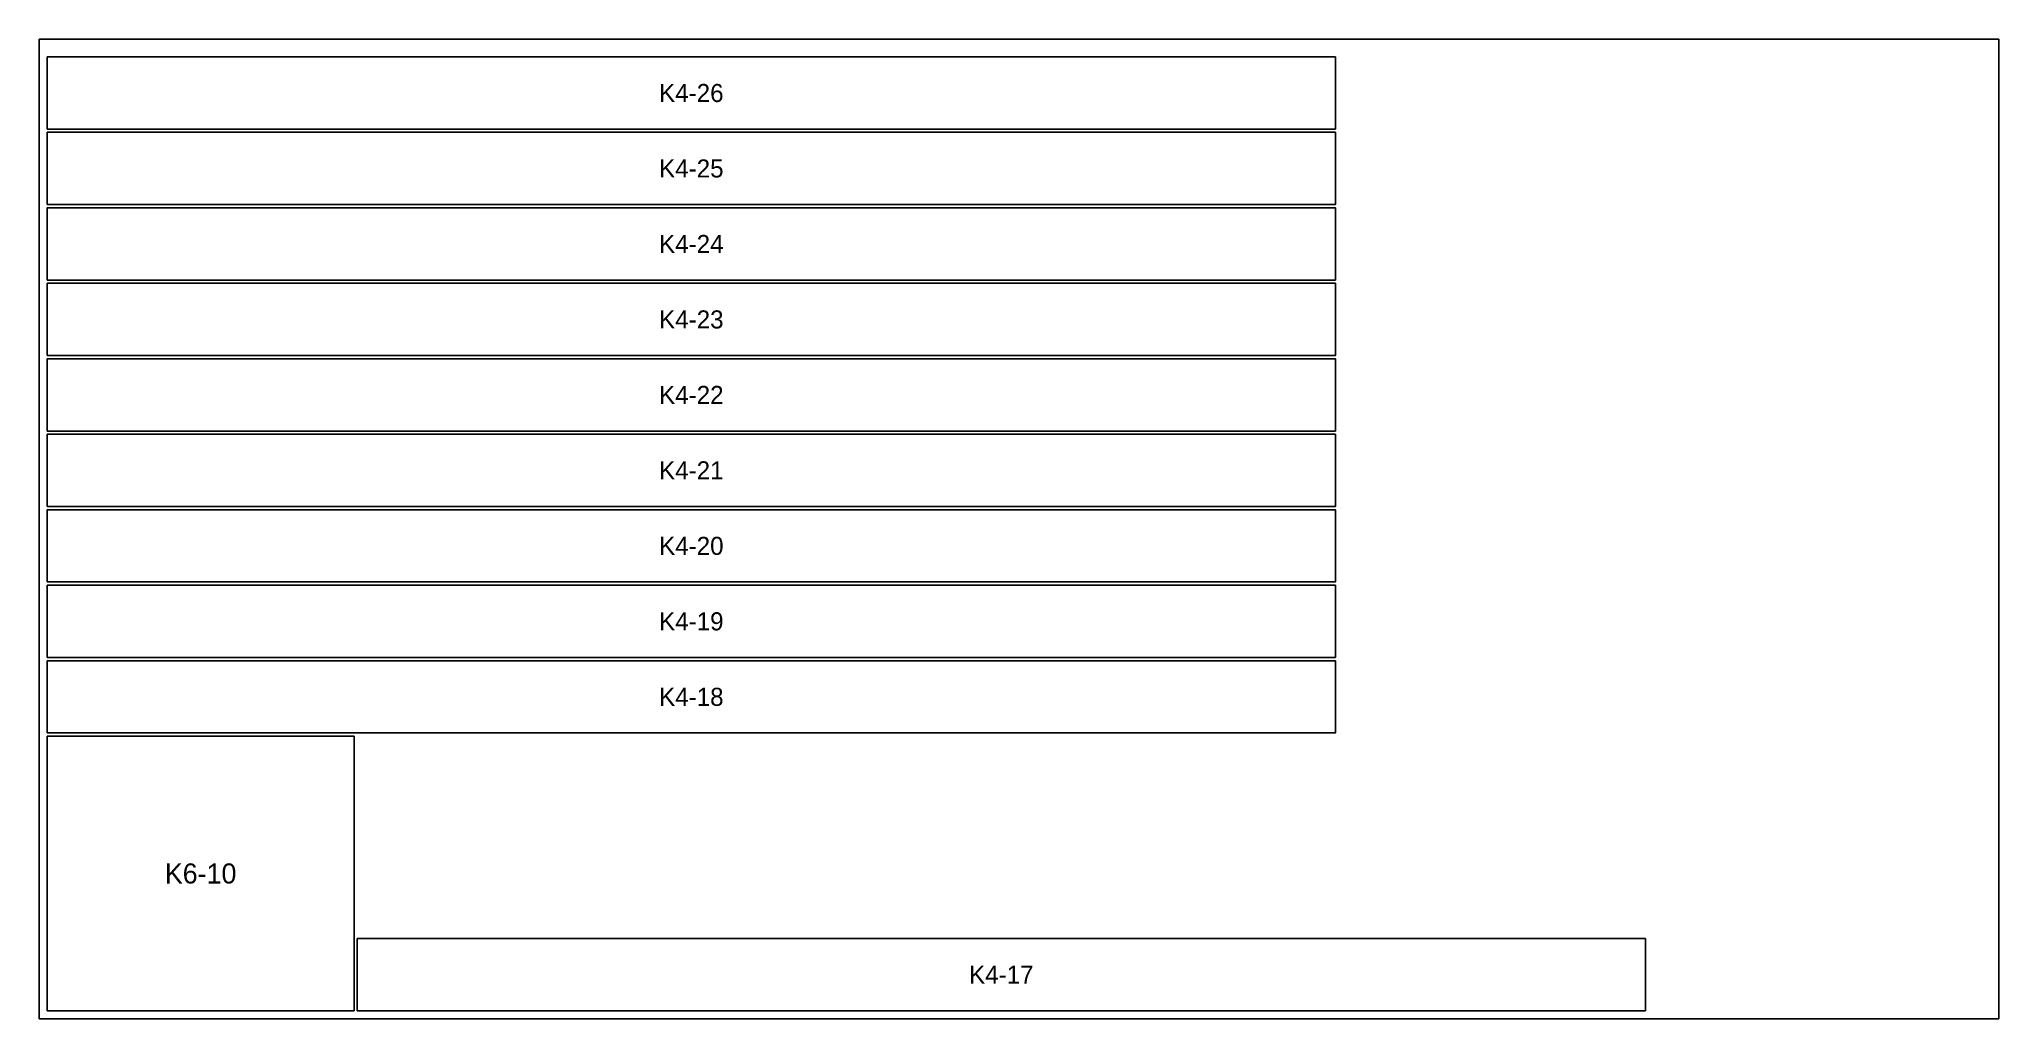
# Model space of a CAD drawing. Header units: millimetres. Extents: x 0 to 2440, y 0 to 1220.
import ezdxf
from ezdxf.enums import TextEntityAlignment as Align

# ---------------------------------------------------------------- set-up
doc = ezdxf.new("R2010")
doc.units = ezdxf.units.MM

msp = doc.modelspace()

# ---------------------------------------------------------------- linework, layer by layer
at = {"layer": 'CUT'}
for points in [[(10, 1108), (1614, 1108), (1614, 1198), (10, 1198)], [(10, 1014), (1614, 1014), (1614, 1104), (10, 1104)], [(10, 920), (1614, 920), (1614, 1010), (10, 1010)], [(10, 826), (1614, 826), (1614, 916), (10, 916)], [(10, 732), (1614, 732), (1614, 822), (10, 822)], [(10, 638), (1614, 638), (1614, 728), (10, 728)], [(10, 544), (1614, 544), (1614, 634), (10, 634)], [(10, 450), (1614, 450), (1614, 540), (10, 540)], [(10, 356), (1614, 356), (1614, 446), (10, 446)], [(10, 10), (392, 10), (392, 352), (10, 352)], [(396, 10), (2000, 10), (2000, 100), (396, 100)]]:
    msp.add_lwpolyline(points, close=True, dxfattribs=at)
at = {"layer": 'SHEET'}
msp.add_lwpolyline([(0, 0), (2440, 0), (2440, 1220), (0, 1220)], close=True, dxfattribs=at)

# ---------------------------------------------------------------- texts
at = {"layer": 'LABEL'}
for s, height, p in [('K4-26', 22.5, (812, 1153)), ('K4-25', 22.5, (812, 1059)), ('K4-24', 22.5, (812, 965)), ('K4-23', 22.5, (812, 871)), ('K4-22', 22.5, (812, 777)), ('K4-21', 22.5, (812, 683)), ('K4-20', 22.5, (812, 589)), ('K4-19', 22.5, (812, 495)), ('K4-18', 22.5, (812, 401)), ('K6-10', 25, (201, 181)), ('K4-17', 22.5, (1198, 55))]:
    msp.add_text(s, height=height, dxfattribs=at).set_placement(p, align=Align.MIDDLE_CENTER)

doc.saveas('drawing.dxf')
